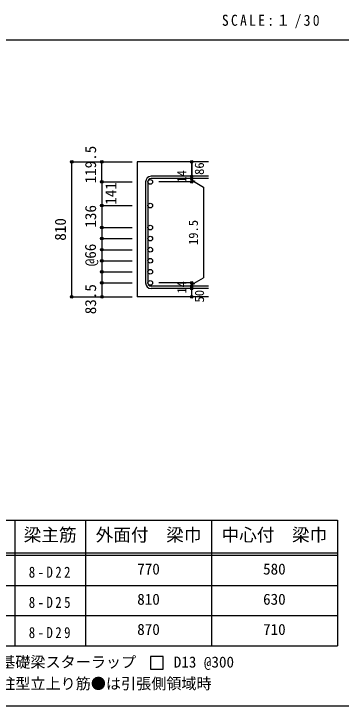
# Model space of a CAD drawing. Units: millimetres at full size, sheet at 1:30, with parts at other scales. Extents: x -5973 to 5954, y -4195 to 4201.
# Drawn here: x 1683 to 3633, y -4195 to -67 of the extents above; entities that cross this region are included whole.
import ezdxf
from ezdxf.enums import TextEntityAlignment as Align

# ---------------------------------------------------------------- set-up
doc = ezdxf.new("R2010")
doc.units = ezdxf.units.MM
doc.header["$LTSCALE"] = 30
doc.header["$PDMODE"] = 32
doc.header["$PDSIZE"] = 15
for name, color, linetype in [('0-1_躯体線', 2, 'Continuous'), ('0-5_基礎梁筋', 7, 'Continuous'), ('0-6_スタラップ筋', 7, 'Continuous'), ('0-D_寸法', 4, 'Continuous'), ('6-7_文字', 7, 'Continuous'), ('6-E_枠', 7, 'Continuous'), ('F-0_枠', 6, 'Continuous')]:
    doc.layers.add(name, color=color, linetype=linetype)
doc.styles.add('ＭＳ ゴシック', font='')
doc.styles.get('ＭＳ ゴシック').set_extended_font_data('MS Gothic')

msp = doc.modelspace()

# ---------------------------------------------------------------- linework, layer by layer
at = {"layer": '0-1_躯体線'}
for p, q in [((2842.44, -949.89), (2417.44, -949.89)), ((2417.44, -949.89), (2417.44, -1754.89)), ((2842.44, -1754.89), (2417.44, -1754.89))]:
    msp.add_line(p, q, dxfattribs=at)
at = {"layer": '0-5_基礎梁筋', "color": 3}
for centre in [(2495.44, -1069.09), (2495.44, -1210.39), (2495.44, -1341.39), (2495.44, -1407.39), (2495.44, -1473.39), (2495.44, -1539.39), (2495.44, -1605.39), (2495.44, -1671.39)]:
    msp.add_circle(centre, 14, dxfattribs=at)
at = {"layer": '0-5_基礎梁筋'}
for p in [(2027.44, -949.89), (2027.44, -1754.89)]:
    msp.add_point(p, dxfattribs=at)
at = {"layer": '0-6_スタラップ筋'}
for p, q in [((2467.44, -1069.09), (2467.44, -1671.39)), ((2481.44, -1069.09), (2481.44, -1671.39)), ((2842.44, -1035.59), (2500.94, -1035.59)), ((2842.44, -1049.59), (2500.94, -1049.59)), ((2842.44, -1690.89), (2500.94, -1690.89)), ((2842.44, -1704.89), (2500.94, -1704.89))]:
    msp.add_line(p, q, dxfattribs=at)
for centre, radius, start, end in [((2500.94, -1069.09), 33.5, 90, 180), ((2500.94, -1069.09), 19.5, 90, 180), ((2500.94, -1671.39), 33.5, 180, 270), ((2500.94, -1671.39), 19.5, 180, 270)]:
    msp.add_arc(centre, radius, start, end, dxfattribs=at)
at = {"layer": '0-D_寸法'}
for p, q in [((2027.44, -949.89), (2207.44, -949.89)), ((2027.44, -949.89), (2207.44, -949.89)), ((2027.44, -1754.89), (2027.44, -949.89)), ((2207.44, -1069.09), (2207.44, -949.89)), ((2207.44, -949.89), (2387.44, -949.89)), ((2207.44, -949.89), (2387.44, -949.89)), ((2207.44, -1069.09), (2387.44, -1069.09)), ((2207.44, -1069.09), (2207.44, -1210.39)), ((2742.44, -1069.09), (2546.35, -1069.09)), ((2742.44, -1049.59), (2742.44, -1035.59)), ((2742.44, -1049.59), (2742.44, -1069.09)), ((2742.44, -1059.34), (2761.76, -1064.52)), ((2742.44, -1059.34), (2812.5, -1099.79)), ((2812.5, -1099.79), (2812.5, -1640.7)), ((2207.44, -1210.39), (2387.44, -1210.39)), ((2207.44, -1210.39), (2387.44, -1210.39)), ((2207.44, -1210.39), (2207.44, -1341.39)), ((2207.44, -1341.39), (2387.44, -1341.39)), ((2207.44, -1341.39), (2387.44, -1341.39)), ((2207.44, -1407.39), (2387.44, -1407.39)), ((2207.44, -1473.39), (2387.44, -1473.39)), ((2207.44, -1539.39), (2387.44, -1539.39)), ((2207.44, -1605.39), (2387.44, -1605.39)), ((2742.44, -1681.14), (2812.5, -1640.7)), ((2207.44, -1671.39), (2387.44, -1671.39)), ((2742.44, -1671.39), (2546.35, -1671.39)), ((2742.44, -1690.89), (2742.44, -1671.39)), ((2742.44, -1681.14), (2761.76, -1675.97)), ((2742.44, -1704.89), (2742.44, -1690.89)), ((2742.44, -1754.89), (2742.44, -1704.89)), ((2027.44, -1754.89), (2207.44, -1754.89)), ((2207.44, -1754.89), (2387.44, -1754.89))]:
    msp.add_line(p, q, dxfattribs=at)
for points in [[(2742.44, -949.89), (2742.44, -1035.59), (2742.44, -949.89)], [(2207.44, -1341.39), (2207.44, -1671.39), (2207.44, -1754.89)]]:
    msp.add_lwpolyline(points, dxfattribs=at)
for centre, radius in [((2027.44, -949.89), 8), ((2027.44, -949.89), 7.2), ((2027.44, -949.89), 6.4), ((2027.44, -949.89), 5.6), ((2027.44, -949.89), 4.8), ((2027.44, -949.89), 4), ((2027.44, -949.89), 3.2), ((2027.44, -949.89), 2.4), ((2027.44, -949.89), 1.6), ((2027.44, -949.89), 0.8), ((2207.44, -949.89), 8), ((2207.44, -949.89), 7.2), ((2207.44, -949.89), 6.4), ((2207.44, -949.89), 5.6), ((2207.44, -949.89), 4.8), ((2207.44, -949.89), 4), ((2207.44, -949.89), 3.2), ((2207.44, -949.89), 2.4), ((2207.44, -949.89), 1.6), ((2207.44, -949.89), 0.8), ((2742.44, -949.89), 4), ((2742.44, -949.89), 3.6), ((2742.44, -949.89), 3.2), ((2742.44, -949.89), 2.8), ((2742.44, -949.89), 2.4), ((2742.44, -949.89), 2), ((2742.44, -949.89), 1.6), ((2742.44, -949.89), 1.2), ((2742.44, -949.89), 0.8), ((2742.44, -949.89), 0.4), ((2742.44, -1035.59), 4), ((2742.44, -1035.59), 3.6), ((2207.44, -1069.09), 8), ((2207.44, -1069.09), 7.2), ((2207.44, -1069.09), 6.4), ((2207.44, -1069.09), 5.6), ((2207.44, -1069.09), 4.8), ((2207.44, -1069.09), 4), ((2207.44, -1069.09), 3.2), ((2207.44, -1069.09), 2.4), ((2207.44, -1069.09), 1.6), ((2207.44, -1069.09), 0.8), ((2742.44, -1049.59), 4), ((2742.44, -1069.09), 4), ((2742.44, -1049.59), 3.6), ((2742.44, -1069.09), 3.6), ((2742.44, -1035.59), 3.2), ((2742.44, -1049.59), 3.2), ((2742.44, -1069.09), 3.2), ((2742.44, -1035.59), 2.8), ((2742.44, -1049.59), 2.8), ((2742.44, -1069.09), 2.8), ((2742.44, -1035.59), 2.4), ((2742.44, -1049.59), 2.4), ((2742.44, -1069.09), 2.4), ((2742.44, -1035.59), 2), ((2742.44, -1049.59), 2), ((2742.44, -1069.09), 2), ((2742.44, -1035.59), 1.6), ((2742.44, -1049.59), 1.6), ((2742.44, -1069.09), 1.6), ((2742.44, -1035.59), 1.2), ((2742.44, -1049.59), 1.2), ((2742.44, -1069.09), 1.2), ((2742.44, -1035.59), 0.8), ((2742.44, -1049.59), 0.8), ((2742.44, -1069.09), 0.8), ((2742.44, -1035.59), 0.4), ((2742.44, -1049.59), 0.4), ((2742.44, -1069.09), 0.4), ((2207.44, -1210.39), 8), ((2207.44, -1210.39), 7.2), ((2207.44, -1210.39), 6.4), ((2207.44, -1210.39), 5.6), ((2207.44, -1210.39), 4.8), ((2207.44, -1210.39), 4), ((2207.44, -1210.39), 3.2), ((2207.44, -1210.39), 2.4), ((2207.44, -1210.39), 1.6), ((2207.44, -1210.39), 0.8), ((2207.44, -1341.39), 8), ((2207.44, -1341.39), 7.2), ((2207.44, -1341.39), 6.4), ((2207.44, -1341.39), 5.6), ((2207.44, -1341.39), 4.8), ((2207.44, -1341.39), 4), ((2207.44, -1341.39), 3.2), ((2207.44, -1341.39), 2.4), ((2207.44, -1341.39), 1.6), ((2207.44, -1341.39), 0.8), ((2207.44, -1407.39), 8), ((2207.44, -1407.39), 7.2), ((2207.44, -1407.39), 6.4), ((2207.44, -1407.39), 5.6), ((2207.44, -1407.39), 4.8), ((2207.44, -1407.39), 4), ((2207.44, -1407.39), 3.2), ((2207.44, -1407.39), 2.4), ((2207.44, -1407.39), 1.6), ((2207.44, -1407.39), 0.8), ((2207.44, -1473.39), 8), ((2207.44, -1473.39), 7.2), ((2207.44, -1473.39), 6.4), ((2207.44, -1473.39), 5.6), ((2207.44, -1473.39), 4.8), ((2207.44, -1473.39), 4), ((2207.44, -1473.39), 3.2), ((2207.44, -1473.39), 2.4), ((2207.44, -1473.39), 1.6), ((2207.44, -1473.39), 0.8), ((2207.44, -1539.39), 8), ((2207.44, -1539.39), 7.2), ((2207.44, -1539.39), 6.4), ((2207.44, -1539.39), 5.6), ((2207.44, -1539.39), 4.8), ((2207.44, -1539.39), 4), ((2207.44, -1539.39), 3.2), ((2207.44, -1539.39), 2.4), ((2207.44, -1539.39), 1.6), ((2207.44, -1539.39), 0.8), ((2207.44, -1605.39), 8), ((2207.44, -1605.39), 7.2), ((2207.44, -1605.39), 6.4), ((2207.44, -1605.39), 5.6), ((2207.44, -1605.39), 4.8), ((2207.44, -1605.39), 4), ((2207.44, -1605.39), 3.2), ((2207.44, -1605.39), 2.4), ((2207.44, -1605.39), 1.6), ((2207.44, -1605.39), 0.8), ((2207.44, -1671.39), 8), ((2207.44, -1671.39), 7.2), ((2207.44, -1671.39), 6.4), ((2207.44, -1671.39), 5.6), ((2207.44, -1671.39), 4.8), ((2207.44, -1671.39), 4), ((2207.44, -1671.39), 3.2), ((2207.44, -1671.39), 2.4), ((2207.44, -1671.39), 1.6), ((2207.44, -1671.39), 0.8), ((2742.44, -1671.39), 4), ((2742.44, -1690.89), 4), ((2742.44, -1671.39), 3.6), ((2742.44, -1690.89), 3.6), ((2742.44, -1671.39), 3.2), ((2742.44, -1690.89), 3.2), ((2742.44, -1671.39), 2.8), ((2742.44, -1690.89), 2.8), ((2742.44, -1671.39), 2.4), ((2742.44, -1690.89), 2.4), ((2742.44, -1671.39), 2), ((2742.44, -1690.89), 2), ((2742.44, -1671.39), 1.6), ((2742.44, -1690.89), 1.6), ((2742.44, -1671.39), 1.2), ((2742.44, -1690.89), 1.2), ((2742.44, -1671.39), 0.8), ((2742.44, -1690.89), 0.8), ((2742.44, -1671.39), 0.4), ((2742.44, -1690.89), 0.4), ((2742.44, -1704.89), 4), ((2742.44, -1704.89), 3.6), ((2742.44, -1704.89), 3.2), ((2742.44, -1704.89), 2.8), ((2742.44, -1704.89), 2.4), ((2742.44, -1704.89), 2), ((2742.44, -1704.89), 1.6), ((2742.44, -1704.89), 1.2), ((2742.44, -1704.89), 0.8), ((2742.44, -1704.89), 0.4), ((2027.44, -1754.89), 7.2), ((2027.44, -1754.89), 6.4), ((2027.44, -1754.89), 5.6), ((2027.44, -1754.89), 4.8), ((2027.44, -1754.89), 4), ((2027.44, -1754.89), 3.2), ((2027.44, -1754.89), 2.4), ((2027.44, -1754.89), 1.6), ((2027.44, -1754.89), 0.8), ((2207.44, -1754.89), 7.2), ((2207.44, -1754.89), 6.4), ((2207.44, -1754.89), 5.6), ((2207.44, -1754.89), 4.8), ((2207.44, -1754.89), 4), ((2207.44, -1754.89), 3.2), ((2207.44, -1754.89), 2.4), ((2207.44, -1754.89), 1.6), ((2207.44, -1754.89), 0.8), ((2742.44, -1754.89), 4), ((2742.44, -1754.89), 3.6), ((2742.44, -1754.89), 3.2), ((2742.44, -1754.89), 2.8), ((2742.44, -1754.89), 2.4), ((2742.44, -1754.89), 2), ((2742.44, -1754.89), 1.6), ((2742.44, -1754.89), 1.2), ((2742.44, -1754.89), 0.8), ((2742.44, -1754.89), 0.4)]:
    msp.add_circle(centre, radius, dxfattribs=at)
at = {"layer": '0-D_寸法', "color": 7}
for p in [(2027.44, -949.89), (2207.44, -949.89), (2742.44, -949.89), (2742.44, -1035.59), (2207.44, -1069.09), (2207.44, -1069.09), (2742.44, -1049.59), (2742.44, -1069.09), (2207.44, -1210.39), (2207.44, -1210.39), (2207.44, -1341.39), (2207.44, -1341.39), (2207.44, -1407.39), (2207.44, -1407.39), (2207.44, -1407.39), (2207.44, -1473.39), (2207.44, -1473.39), (2207.44, -1473.39), (2207.44, -1539.39), (2207.44, -1539.39), (2207.44, -1539.39), (2207.44, -1605.39), (2207.44, -1605.39), (2207.44, -1605.39), (2207.44, -1671.39), (2207.44, -1671.39), (2207.44, -1671.39), (2742.44, -1671.39), (2742.44, -1671.39), (2742.44, -1690.89), (2742.44, -1704.89), (2027.44, -1754.89), (2207.44, -1754.89), (2742.44, -1754.89)]:
    msp.add_point(p, dxfattribs=at)
at = {"layer": '6-7_文字'}
msp.add_lwpolyline([(2497.51, -3975.09), (2572.51, -3975.09), (2572.51, -3900.09), (2497.51, -3900.09)], close=True, dxfattribs=at)
at = {"layer": '6-E_枠', "color": 3}
for p, q in [((1447.71, -3085.43), (3610.24, -3085.43)), ((3610.24, -3085.43), (3610.24, -3835.43)), ((1447.71, -3835.43), (3610.24, -3835.43))]:
    msp.add_line(p, q, dxfattribs=at)
at = {"layer": '6-E_枠'}
for p, q in [((1687.71, -3085.43), (1687.71, -3835.43)), ((2110.24, -3085.43), (2110.24, -3835.43)), ((2860.24, -3085.43), (2860.24, -3835.43)), ((1447.71, -3280.43), (3610.24, -3280.43)), ((1447.71, -3295.43), (3610.24, -3295.43)), ((1447.71, -3475.43), (3610.24, -3475.43)), ((1447.71, -3655.43), (3610.24, -3655.43))]:
    msp.add_line(p, q, dxfattribs=at)
at = {"layer": 'F-0_枠', "color": 2}
msp.add_line((-5972.88, -222.05), (3723.6, -222.05), dxfattribs=at)
at = {"layer": 'F-0_枠'}
msp.add_line((5954.1, -4195.24), (-5972.88, -4195.24), dxfattribs=at)

# ---------------------------------------------------------------- texts
at = {"layer": '0-D_寸法', "style": 'ＭＳ ゴシック'}
for s, height, p in [('119.5', 65.98, (2192.44, -1078.24)), ('86', 54.99, (2831.6, -1027.63)), ('14', 54.99, (2727.21, -1074.26)), ('141', 65.98, (2313.47, -1205.79)), ('136', 65.98, (2192.64, -1341.91)), ('810', 65.98, (2012.44, -1419.89)), ('19.5', 54.99, (2795.9, -1445.65)), ('@66', 65.98, (2191.37, -1572.21)), ('83.5', 65.98, (2192.44, -1858.39)), ('14', 54.99, (2727.18, -1735.57)), ('50', 54.99, (2832.44, -1788.39))]:
    msp.add_text(s, height=height, rotation=90, dxfattribs=at).set_placement(p, align=Align.BOTTOM_LEFT)
at = {"layer": '6-7_文字', "color": 2, "style": 'ＭＳ ゴシック'}
for s, p in [('梁主筋', (1741.48, -3235.43)), ('外面付\u3000梁巾', (2170.24, -3235.43)), ('中心付\u3000梁巾', (2920.24, -3235.43))]:
    msp.add_text(s, height=76.98, dxfattribs=at).set_placement(p, align=Align.BOTTOM_LEFT)
at = {"layer": '6-7_文字', "style": 'ＭＳ ゴシック'}
for s, p in [('770', (2417.74, -3430.43)), ('580', (3167.74, -3430.43)), ('810', (2417.74, -3610.43)), ('630', (3167.74, -3610.43)), ('870', (2417.74, -3790.43)), ('710', (3167.74, -3790.43)), ('※ 基礎梁スターラップ     D13 @300', (1466.27, -3985.01)), ('※ 柱型立上り筋●は引張側領域時', (1466.27, -4113.51))]:
    msp.add_text(s, height=65.98, dxfattribs=at).set_placement(p, align=Align.BOTTOM_LEFT)
at = {"layer": '6-7_文字', "color": 2, "insert": (2922.26, -154.55), "char_height": 65.98, "attachment_point": 7, "style": 'ＭＳ ゴシック'}
msp.add_mtext('\\T1.34;\\W0.9;SCALE:１/30', dxfattribs=at)
at = {"layer": '6-7_文字', "char_height": 65.98, "attachment_point": 7, "style": 'ＭＳ ゴシック'}
for s, insert in [('\\T1.38;\\W0.85;8-D22', (1771.48, -3430.43)), ('\\T1.38;\\W0.85;8-D25', (1771.48, -3610.43)), ('\\T1.38;\\W0.85;8-D29', (1771.48, -3790.43))]:
    msp.add_mtext(s, dxfattribs=dict(at, insert=insert))

doc.saveas('drawing.dxf')
